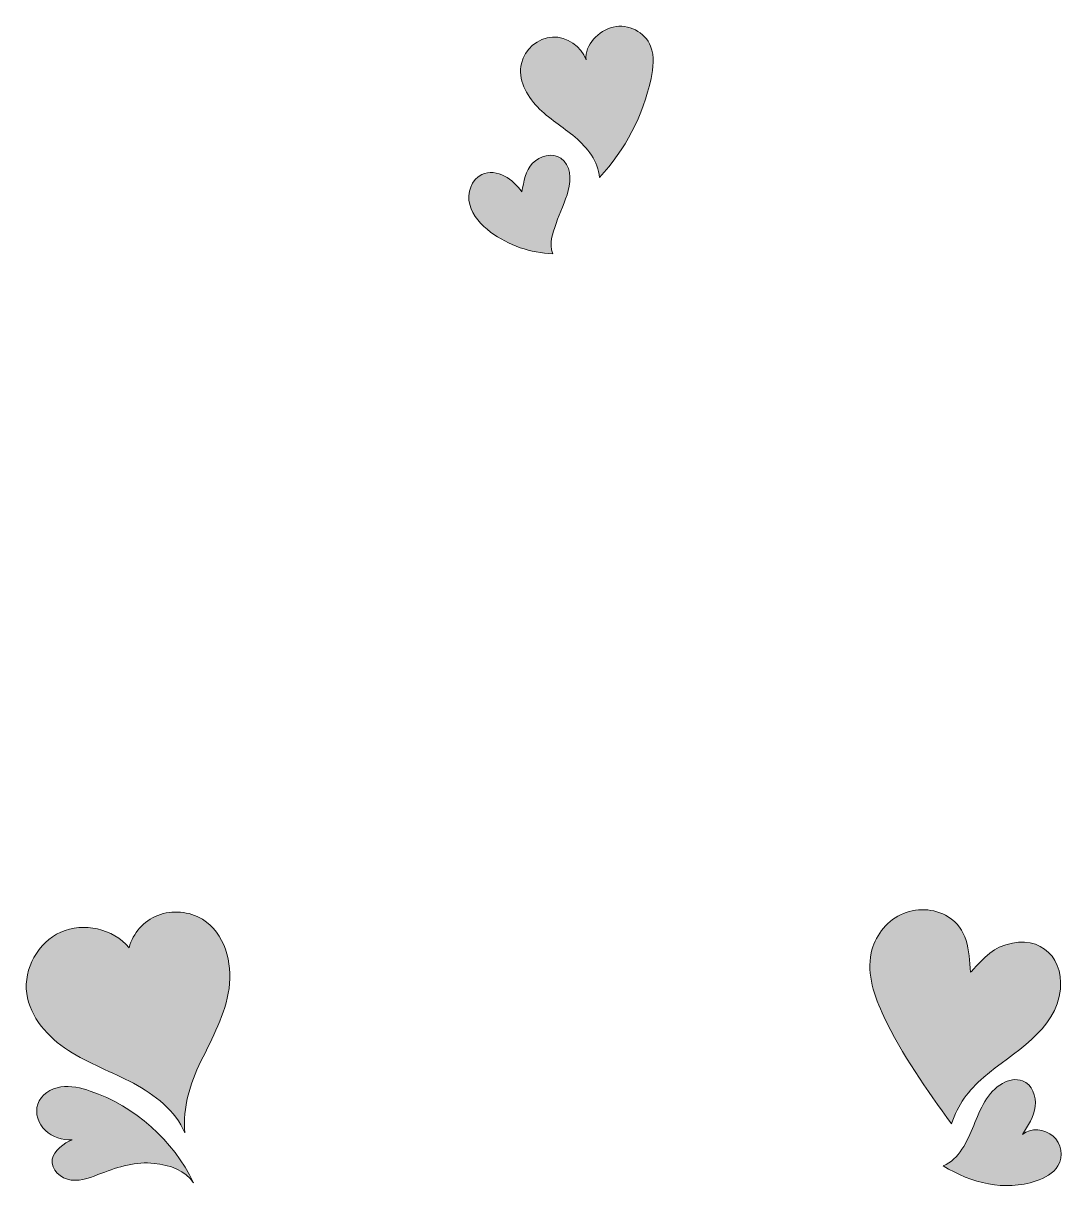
# Model space of a CAD drawing. Header units: inches. Extents: x -4083 to 8083, y -1951 to 5918.
# Drawn here: x 634 to 3277, y -1281 to 1688 of the extents above; entities that cross this region are included whole.
import ezdxf

# ---------------------------------------------------------------- set-up
doc = ezdxf.new("R2010")
doc.units = ezdxf.units.IN
doc.header["$MEASUREMENT"] = 0
doc.layers.add('3', color=7, linetype='Continuous')

msp = doc.modelspace()

# ---------------------------------------------------------------- hatches: boundary and pattern name
at = {"layer": '3', "true_color": 0xf19997}
h = msp.add_hatch(color=21, dxfattribs=at)
h.dxf.hatch_style = 2
edge = h.paths.add_edge_path()
edge.add_spline(control_points=[(1043.9, -1131.8), (1020.1, -1074.8), (967.8, -1034.8), (913.3, -1005.8), (858.7, -976.8), (799.8, -956), (748, -922.4), (696.2, -888.8), (650.5, -838.6), (642.2, -777.4), (633.6, -714.4), (670.6, -647.8), (728.7, -621.8), (786.8, -595.9), (861.1, -612.7), (902.4, -661.2), (912.8, -623.2), (938.7, -593.8), (975.3, -579.2), (1011.9, -564.7), (1055.2, -568.4), (1088.7, -589.1), (1145.2, -623.9), (1165.6, -698.9), (1156.3, -764.7), (1147.1, -830.4), (1114.2, -890), (1085, -949.6), (1055.7, -1009.2), (1039.4, -1065.6), (1043.9, -1131.8)], knot_values=[0, 0, 0, 0, 1, 1, 1, 2, 2, 2, 3, 3, 3, 4, 4, 4, 5, 5, 5, 6, 6, 6, 7, 7, 7, 8, 8, 8, 9, 9, 9, 10, 10, 10, 10], degree=3, periodic=1)
edge = h.paths.add_edge_path()
edge.add_spline(control_points=[(803.7, -1025.6), (779.5, -1017.4), (753.8, -1011.2), (728.6, -1015.1), (703.3, -1018.9), (678.6, -1034.6), (670.3, -1058.8), (662.4, -1082.1), (671.7, -1109.1), (689.7, -1125.8), (707.7, -1142.5), (733, -1149.8), (757.6, -1149.7), (737, -1157.1), (710.6, -1177.4), (707, -1198.9), (702.5, -1225.2), (728.8, -1248.5), (755.3, -1251.6), (781.8, -1254.7), (807.7, -1243.9), (832.6, -1234.3), (875.2, -1217.8), (920.6, -1204.1), (966.1, -1209.2), (1005.1, -1213.5), (1046.6, -1227.3), (1066.1, -1258.7), (1014.1, -1150.5), (917.4, -1064.3), (803.7, -1025.6)], knot_values=[0, 0, 0, 0, 1, 1, 1, 2, 2, 2, 3, 3, 3, 4, 4, 4, 5, 5, 5, 6, 6, 6, 7, 7, 7, 8, 8, 8, 9, 9, 9, 10, 10, 10, 10], degree=3, periodic=1)
edge = h.paths.add_edge_path()
edge.add_spline(control_points=[(3074.3, -990.3), (3147.9, -927.2), (3259.2, -871.9), (3269, -766.4), (3277.3, -677), (3205.6, -620.1), (3113.8, -660), (3083.3, -673.2), (3040.9, -723.6), (3040.9, -723.5), (3036.7, -666.3), (3032.9, -612.6), (2984, -582.5), (2948.1, -560.3), (2900.7, -559), (2862.7, -577.6), (2824.8, -596.1), (2797, -633.3), (2788.2, -674.6), (2776.5, -729.2), (2796.4, -785.4), (2820.3, -835.9), (2866.5, -933.2), (2928.7, -1021.8), (2992.2, -1108.8), (3008.6, -1059.8), (3035.1, -1023.9), (3074.3, -990.3)], knot_values=[0, 0, 0, 0, 1, 1, 1, 2, 2, 2, 3, 3, 3, 4, 4, 4, 5, 5, 5, 6, 6, 6, 7, 7, 7, 8, 8, 8, 9, 9, 9, 9], degree=3, periodic=1)
edge = h.paths.add_edge_path()
edge.add_spline(control_points=[(3207.1, -1253.9), (3228.9, -1246.5), (3251.1, -1235.4), (3262.9, -1215.5), (3277.2, -1191.7), (3271.6, -1157.9), (3250.4, -1139.9), (3229.2, -1122), (3193.7, -1117.8), (3172.5, -1135.7), (3186.8, -1113.8), (3201.5, -1090.8), (3205, -1064.8), (3208.5, -1038.8), (3197.2, -1008.9), (3172.7, -999.5), (3156.3, -993.2), (3137.3, -997.3), (3122, -1005.9), (3083.5, -1027.5), (3065.3, -1072.1), (3048.9, -1113), (3032.4, -1154), (3011.6, -1198.1), (2971.2, -1215.9), (3043.2, -1259.5), (3127.3, -1281.1), (3207.1, -1253.9)], knot_values=[0, 0, 0, 0, 1, 1, 1, 2, 2, 2, 3, 3, 3, 4, 4, 4, 5, 5, 5, 6, 6, 6, 7, 7, 7, 8, 8, 8, 9, 9, 9, 9], degree=3, periodic=1)
edge = h.paths.add_edge_path()
edge.add_spline(control_points=[(2228.7, 1547.8), (2234.5, 1574.8), (2238, 1603.8), (2227.8, 1629.5), (2213.5, 1665.6), (2170.5, 1687.8), (2132.8, 1678.5), (2095, 1669.1), (2059.6, 1633.6), (2063.7, 1594.9), (2051.9, 1629.9), (2015.1, 1654.9), (1978.2, 1652.9), (1941.2, 1650.9), (1907.4, 1622.2), (1899.3, 1586.1), (1890.4, 1546.1), (1911.4, 1504.8), (1940, 1475.4), (1968.5, 1446), (2004.4, 1425), (2035.7, 1398.4), (2066.9, 1371.9), (2094.7, 1336.9), (2097.4, 1296), (2163.3, 1366.4), (2208.6, 1453.5), (2228.7, 1547.8)], knot_values=[0, 0, 0, 0, 1, 1, 1, 2, 2, 2, 3, 3, 3, 4, 4, 4, 5, 5, 5, 6, 6, 6, 7, 7, 7, 8, 8, 8, 9, 9, 9, 9], degree=3, periodic=1)
edge = h.paths.add_edge_path()
edge.add_spline(control_points=[(1987.5, 1179.5), (1997, 1207.7), (2010.8, 1234.3), (2018.4, 1263), (2026.1, 1292), (2024.7, 1328.3), (1999.8, 1345), (1977.7, 1359.9), (1946, 1351.2), (1927.4, 1332.1), (1908.9, 1313), (1906, 1286), (1900.5, 1260), (1888.1, 1275.6), (1874.1, 1290.5), (1856.4, 1299.8), (1838.8, 1309.1), (1816.9, 1312.2), (1798.8, 1303.8), (1771.7, 1291.4), (1760.6, 1256.3), (1767.9, 1227.4), (1775.3, 1198.5), (1797.1, 1175.4), (1821, 1157.5), (1866.4, 1123.5), (1922.5, 1103.9), (1979.2, 1102.3), (1968.6, 1130), (1978.1, 1151.3), (1987.5, 1179.5)], knot_values=[0, 0, 0, 0, 1, 1, 1, 2, 2, 2, 3, 3, 3, 4, 4, 4, 5, 5, 5, 6, 6, 6, 7, 7, 7, 8, 8, 8, 9, 9, 9, 10, 10, 10, 10], degree=3, periodic=1)

# ---------------------------------------------------------------- linework, layer by layer
at = {"layer": '3', "lineweight": 0}
for points, knots in [([(2228.7, 1547.8), (2234.5, 1574.8), (2238, 1603.8), (2227.8, 1629.5), (2213.5, 1665.6), (2170.5, 1687.8), (2132.8, 1678.5), (2095, 1669.1), (2059.6, 1633.6), (2063.7, 1594.9), (2051.9, 1629.9), (2015.1, 1654.9), (1978.2, 1652.9), (1941.2, 1650.9), (1907.4, 1622.2), (1899.3, 1586.1), (1890.4, 1546.1), (1911.4, 1504.8), (1940, 1475.4), (1968.5, 1446), (2004.4, 1425), (2035.7, 1398.4), (2066.9, 1371.9), (2094.7, 1336.9), (2097.4, 1296), (2163.3, 1366.4), (2208.6, 1453.5), (2228.7, 1547.8)], [0, 0, 0, 0, 1, 1, 1, 2, 2, 2, 3, 3, 3, 4, 4, 4, 5, 5, 5, 6, 6, 6, 7, 7, 7, 8, 8, 8, 9, 9, 9, 9]), ([(1987.5, 1179.5), (1997, 1207.7), (2010.8, 1234.3), (2018.4, 1263), (2026.1, 1292), (2024.7, 1328.3), (1999.8, 1345), (1977.7, 1359.9), (1946, 1351.2), (1927.4, 1332.1), (1908.9, 1313), (1906, 1286), (1900.5, 1260), (1888.1, 1275.6), (1874.1, 1290.5), (1856.4, 1299.8), (1838.8, 1309.1), (1816.9, 1312.2), (1798.8, 1303.8), (1771.7, 1291.4), (1760.6, 1256.3), (1767.9, 1227.4), (1775.3, 1198.5), (1797.1, 1175.4), (1821, 1157.5), (1866.4, 1123.5), (1922.5, 1103.9), (1979.2, 1102.3), (1968.6, 1130), (1978.1, 1151.3), (1987.5, 1179.5)], [0, 0, 0, 0, 1, 1, 1, 2, 2, 2, 3, 3, 3, 4, 4, 4, 5, 5, 5, 6, 6, 6, 7, 7, 7, 8, 8, 8, 9, 9, 9, 10, 10, 10, 10]), ([(3074.3, -990.3), (3147.9, -927.2), (3259.2, -871.9), (3269, -766.4), (3277.3, -677), (3205.6, -620.1), (3113.8, -660), (3083.3, -673.2), (3040.9, -723.6), (3040.9, -723.5), (3036.7, -666.3), (3032.9, -612.6), (2984, -582.5), (2948.1, -560.3), (2900.7, -559), (2862.7, -577.6), (2824.8, -596.1), (2797, -633.3), (2788.2, -674.6), (2776.5, -729.2), (2796.4, -785.4), (2820.3, -835.9), (2866.5, -933.2), (2928.7, -1021.8), (2992.2, -1108.8), (3008.6, -1059.8), (3035.1, -1023.9), (3074.3, -990.3)], [0, 0, 0, 0, 1, 1, 1, 2, 2, 2, 3, 3, 3, 4, 4, 4, 5, 5, 5, 6, 6, 6, 7, 7, 7, 8, 8, 8, 9, 9, 9, 9]), ([(1043.9, -1131.8), (1020.1, -1074.8), (967.8, -1034.8), (913.3, -1005.8), (858.7, -976.8), (799.8, -956), (748, -922.4), (696.2, -888.8), (650.5, -838.6), (642.2, -777.4), (633.6, -714.4), (670.6, -647.8), (728.7, -621.8), (786.8, -595.9), (861.1, -612.7), (902.4, -661.2), (912.8, -623.2), (938.7, -593.8), (975.3, -579.2), (1011.9, -564.7), (1055.2, -568.4), (1088.7, -589.1), (1145.2, -623.9), (1165.6, -698.9), (1156.3, -764.7), (1147.1, -830.4), (1114.2, -890), (1085, -949.6), (1055.7, -1009.2), (1039.4, -1065.6), (1043.9, -1131.8)], [0, 0, 0, 0, 1, 1, 1, 2, 2, 2, 3, 3, 3, 4, 4, 4, 5, 5, 5, 6, 6, 6, 7, 7, 7, 8, 8, 8, 9, 9, 9, 10, 10, 10, 10]), ([(3207.1, -1253.9), (3228.9, -1246.5), (3251.1, -1235.4), (3262.9, -1215.5), (3277.2, -1191.7), (3271.6, -1157.9), (3250.4, -1139.9), (3229.2, -1122), (3193.7, -1117.8), (3172.5, -1135.7), (3186.8, -1113.8), (3201.5, -1090.8), (3205, -1064.8), (3208.5, -1038.8), (3197.2, -1008.9), (3172.7, -999.5), (3156.3, -993.2), (3137.3, -997.3), (3122, -1005.9), (3083.5, -1027.5), (3065.3, -1072.1), (3048.9, -1113), (3032.4, -1154), (3011.6, -1198.1), (2971.2, -1215.9), (3043.2, -1259.5), (3127.3, -1281.1), (3207.1, -1253.9)], [0, 0, 0, 0, 1, 1, 1, 2, 2, 2, 3, 3, 3, 4, 4, 4, 5, 5, 5, 6, 6, 6, 7, 7, 7, 8, 8, 8, 9, 9, 9, 9]), ([(803.7, -1025.6), (779.5, -1017.4), (753.8, -1011.2), (728.6, -1015.1), (703.3, -1018.9), (678.6, -1034.6), (670.3, -1058.8), (662.4, -1082.1), (671.7, -1109.1), (689.7, -1125.8), (707.7, -1142.5), (733, -1149.8), (757.6, -1149.7), (737, -1157.1), (710.6, -1177.4), (707, -1198.9), (702.5, -1225.2), (728.8, -1248.5), (755.3, -1251.6), (781.8, -1254.7), (807.7, -1243.9), (832.6, -1234.3), (875.2, -1217.8), (920.6, -1204.1), (966.1, -1209.2), (1005.1, -1213.5), (1046.6, -1227.3), (1066.1, -1258.7), (1014.1, -1150.5), (917.4, -1064.3), (803.7, -1025.6)], [0, 0, 0, 0, 1, 1, 1, 2, 2, 2, 3, 3, 3, 4, 4, 4, 5, 5, 5, 6, 6, 6, 7, 7, 7, 8, 8, 8, 9, 9, 9, 10, 10, 10, 10])]:
    msp.add_open_spline(points, degree=3, knots=knots, dxfattribs=at)

doc.saveas('drawing.dxf')
